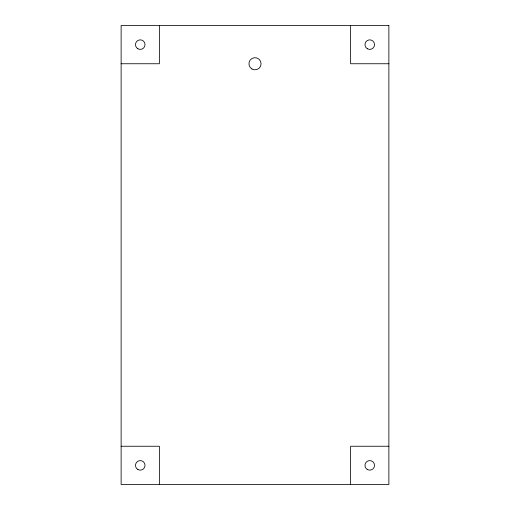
<?xml version="1.0" encoding="UTF-8"?>
<svg xmlns="http://www.w3.org/2000/svg" width="510" height="510" viewBox="0 0 510 510"><rect width="100%" height="100%" fill="white"/><g stroke="black" fill="none" stroke-linecap="round" stroke-linejoin="round"><path stroke-width="0.76" d="M121.125 63.75L159.375 63.75L159.375 25.5M388.875 63.75L350.625 63.75L350.625 25.5M121.125 446.25L159.375 446.25L159.375 484.5M388.875 446.25L350.625 446.25L350.625 484.5M388.875 25.5L121.125 25.5L121.125 484.5L388.875 484.5L388.875 25.5M367.359 469.519A4.781 4.781 0 0 0 374.531 465.375A4.781 4.781 0 0 0 367.359 461.231A4.781 4.781 0 0 0 367.359 469.519M137.859 469.519A4.781 4.781 0 0 0 145.031 465.375A4.781 4.781 0 0 0 137.859 461.231A4.781 4.781 0 0 0 137.859 469.519M137.859 48.769A4.781 4.781 0 0 0 145.031 44.625A4.781 4.781 0 0 0 137.859 40.481A4.781 4.781 0 0 0 137.859 48.769M367.359 48.769A4.781 4.781 0 0 0 374.531 44.625A4.781 4.781 0 0 0 367.359 40.481A4.781 4.781 0 0 0 367.359 48.769M251.965 69.009A6.069 6.069 0 0 0 261.069 63.75A6.069 6.069 0 0 0 251.965 58.491A6.069 6.069 0 0 0 251.965 69.009"/></g></svg>
